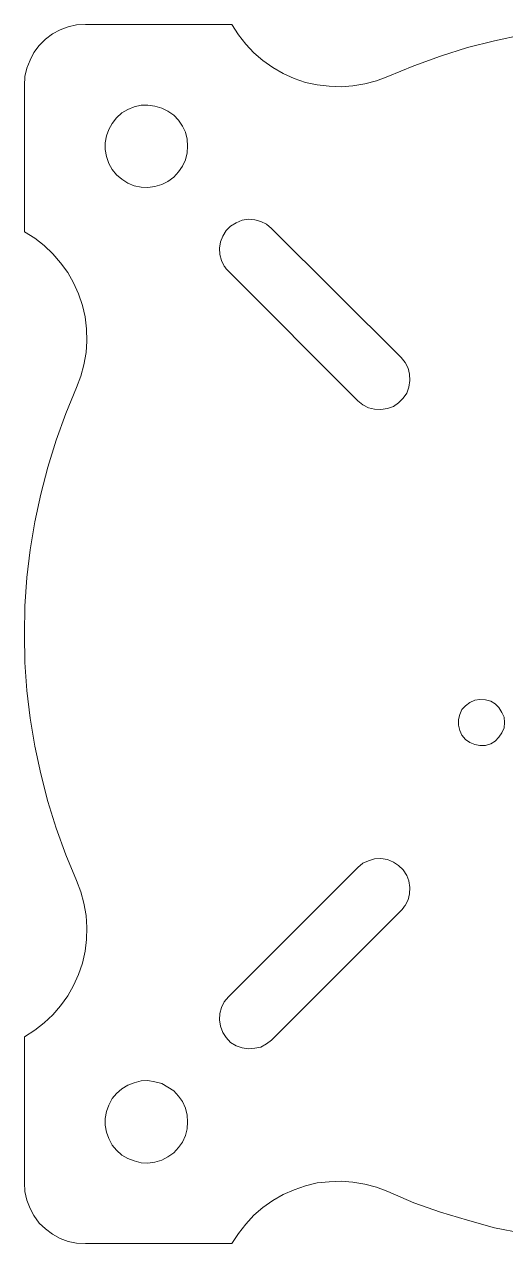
# Model space of a CAD drawing. Header units: millimetres. Extents: x -457 to 427, y -166 to 155.
# Drawn here: x -205.7 to -164.6, y -66.3 to 37.9 of the extents above; entities that cross this region are included whole.
import ezdxf

# ---------------------------------------------------------------- set-up
doc = ezdxf.new("R2010")
doc.units = ezdxf.units.MM
doc.header["$MEASUREMENT"] = 0
doc.layers.add('Livello 1', color=18, linetype='Continuous', true_color=0x000000)

msp = doc.modelspace()

# ---------------------------------------------------------------- linework, layer by layer
at = {"layer": 'Livello 1', "lineweight": 20}
for p, q in [((-187.96, 37.88), (-200.46, 37.88)), ((-205.68, 32.66), (-205.68, 20.16)), ((-184.58, 20.45), (-173.51, 9.42)), ((-177.22, 5.71), (-188.25, 16.78)), ((-188.25, -45.21), (-177.22, -34.18)), ((-173.51, -37.85), (-184.58, -48.92)), ((-205.68, -48.63), (-205.68, -61.13)), ((-200.46, -66.31), (-187.96, -66.31))]:
    msp.add_line(p, q, dxfattribs=at)
for points, knots in [([(-200.46, 37.88), (-200.46, 37.88), (-201.23, 37.84), (-201.23, 37.84), (-201.23, 37.84), (-201.93, 37.66), (-201.93, 37.66), (-201.93, 37.66), (-202.63, 37.4), (-202.63, 37.4), (-202.63, 37.4), (-203.29, 37.07), (-203.29, 37.07), (-203.29, 37.07), (-203.88, 36.63), (-203.88, 36.63), (-203.88, 36.63), (-204.43, 36.08), (-204.43, 36.08), (-204.43, 36.08), (-204.87, 35.49), (-204.87, 35.49), (-204.87, 35.49), (-205.2, 34.83), (-205.2, 34.83), (-205.2, 34.83), (-205.46, 34.13), (-205.46, 34.13), (-205.46, 34.13), (-205.64, 33.43), (-205.64, 33.43), (-205.64, 33.43), (-205.68, 32.66), (-205.68, 32.66)], [42.499166, 42.499166, 42.499166, 42.499166, 42.590075, 42.590075, 42.590075, 42.680984, 42.680984, 42.680984, 42.771894, 42.771894, 42.771894, 42.862803, 42.862803, 42.862803, 42.953712, 42.953712, 42.953712, 43.044621, 43.044621, 43.044621, 43.13553, 43.13553, 43.13553, 43.226439, 43.226439, 43.226439, 43.317348, 43.317348, 43.317348, 43.408257, 43.408257, 43.408257, 43.499166, 43.499166, 43.499166, 43.499166]), ([(-174.65, 33.43), (-174.65, 33.43), (-175.61, 33.06), (-175.61, 33.06), (-175.61, 33.06), (-176.6, 32.81), (-176.6, 32.81), (-176.6, 32.81), (-177.63, 32.62), (-177.63, 32.62), (-177.63, 32.62), (-178.62, 32.55), (-178.62, 32.55), (-178.62, 32.55), (-179.65, 32.59), (-179.65, 32.59), (-179.65, 32.59), (-180.68, 32.7), (-180.68, 32.7), (-180.68, 32.7), (-181.67, 32.92), (-181.67, 32.92), (-181.67, 32.92), (-182.66, 33.25), (-182.66, 33.25), (-182.66, 33.25), (-183.58, 33.69), (-183.58, 33.69), (-183.58, 33.69), (-184.47, 34.2), (-184.47, 34.2), (-184.47, 34.2), (-185.31, 34.79), (-185.31, 34.79), (-185.31, 34.79), (-186.08, 35.45), (-186.08, 35.45), (-186.08, 35.45), (-186.78, 36.19), (-186.78, 36.19), (-186.78, 36.19), (-187.41, 37), (-187.41, 37), (-187.41, 37), (-187.96, 37.88), (-187.96, 37.88)], [28.999444, 28.999444, 28.999444, 28.999444, 29.066111, 29.066111, 29.066111, 29.132778, 29.132778, 29.132778, 29.199444, 29.199444, 29.199444, 29.266111, 29.266111, 29.266111, 29.332778, 29.332778, 29.332778, 29.399444, 29.399444, 29.399444, 29.466111, 29.466111, 29.466111, 29.532778, 29.532778, 29.532778, 29.599444, 29.599444, 29.599444, 29.666111, 29.666111, 29.666111, 29.732778, 29.732778, 29.732778, 29.799444, 29.799444, 29.799444, 29.866111, 29.866111, 29.866111, 29.932778, 29.932778, 29.932778, 29.999444, 29.999444, 29.999444, 29.999444]), ([(-132.52, 33.43), (-132.54, 33.44), (-134.72, 34.35), (-134.72, 34.35), (-134.72, 34.35), (-137, 35.16), (-137, 35.16), (-137, 35.16), (-139.28, 35.89), (-139.28, 35.89), (-139.28, 35.89), (-141.64, 36.48), (-141.64, 36.48), (-141.64, 36.48), (-143.99, 37), (-143.99, 37), (-143.99, 37), (-146.38, 37.4), (-146.38, 37.4), (-146.38, 37.4), (-148.77, 37.66), (-148.77, 37.66), (-148.77, 37.66), (-151.16, 37.84), (-151.16, 37.84), (-151.16, 37.84), (-153.58, 37.88), (-153.58, 37.88), (-153.58, 37.88), (-155.97, 37.84), (-155.97, 37.84), (-155.97, 37.84), (-158.4, 37.66), (-158.4, 37.66), (-158.4, 37.66), (-160.79, 37.4), (-160.79, 37.4), (-160.79, 37.4), (-163.18, 37), (-163.18, 37), (-163.18, 37), (-165.53, 36.48), (-165.53, 36.48), (-165.53, 36.48), (-167.85, 35.89), (-167.85, 35.89), (-167.85, 35.89), (-170.16, 35.16), (-170.16, 35.16), (-170.16, 35.16), (-172.44, 34.35), (-172.44, 34.35), (-172.44, 34.35), (-174.65, 33.43), (-174.65, 33.43)], [27.999444, 27.999444, 27.999444, 27.999444, 28.054702, 28.054702, 28.054702, 28.110275, 28.110275, 28.110275, 28.165848, 28.165848, 28.165848, 28.221421, 28.221421, 28.221421, 28.276994, 28.276994, 28.276994, 28.332567, 28.332567, 28.332567, 28.38814, 28.38814, 28.38814, 28.443714, 28.443714, 28.443714, 28.499287, 28.499287, 28.499287, 28.55486, 28.55486, 28.55486, 28.610433, 28.610433, 28.610433, 28.666006, 28.666006, 28.666006, 28.721579, 28.721579, 28.721579, 28.777152, 28.777152, 28.777152, 28.832725, 28.832725, 28.832725, 28.888298, 28.888298, 28.888298, 28.943871, 28.943871, 28.943871, 28.999444, 28.999444, 28.999444, 28.999444]), ([(-191.74, 27.47), (-191.74, 27.47), (-191.78, 26.89), (-191.78, 26.89), (-191.78, 26.89), (-191.93, 26.3), (-191.93, 26.3), (-191.93, 26.3), (-192.19, 25.75), (-192.19, 25.75), (-192.19, 25.75), (-192.52, 25.27), (-192.52, 25.27), (-192.52, 25.27), (-192.92, 24.83), (-192.92, 24.83), (-192.92, 24.83), (-193.44, 24.46), (-193.44, 24.46), (-193.44, 24.46), (-193.95, 24.2), (-193.95, 24.2), (-193.95, 24.2), (-194.54, 24.02), (-194.54, 24.02), (-194.54, 24.02), (-195.13, 23.95), (-195.13, 23.95), (-195.13, 23.95), (-195.72, 23.98), (-195.72, 23.98), (-195.72, 23.98), (-196.3, 24.09), (-196.3, 24.09), (-196.3, 24.09), (-196.86, 24.31), (-196.86, 24.31), (-196.86, 24.31), (-197.37, 24.64), (-197.37, 24.64), (-197.37, 24.64), (-197.81, 25.01), (-197.81, 25.01), (-197.81, 25.01), (-198.18, 25.49), (-198.18, 25.49), (-198.18, 25.49), (-198.47, 26), (-198.47, 26), (-198.47, 26), (-198.66, 26.59), (-198.66, 26.59), (-198.66, 26.59), (-198.77, 27.18), (-198.77, 27.18), (-198.77, 27.18), (-198.77, 27.77), (-198.77, 27.77), (-198.77, 27.77), (-198.66, 28.36), (-198.66, 28.36), (-198.66, 28.36), (-198.47, 28.91), (-198.47, 28.91), (-198.47, 28.91), (-198.18, 29.42), (-198.18, 29.42), (-198.18, 29.42), (-197.81, 29.9), (-197.81, 29.9), (-197.81, 29.9), (-197.37, 30.31), (-197.37, 30.31), (-197.37, 30.31), (-196.86, 30.6), (-196.86, 30.6), (-196.86, 30.6), (-196.3, 30.82), (-196.3, 30.82), (-196.3, 30.82), (-195.72, 30.97), (-195.72, 30.97), (-195.72, 30.97), (-195.13, 30.97), (-195.13, 30.97), (-195.13, 30.97), (-194.54, 30.9), (-194.54, 30.9), (-194.54, 30.9), (-193.95, 30.71), (-193.95, 30.71), (-193.95, 30.71), (-193.44, 30.46), (-193.44, 30.46), (-193.44, 30.46), (-192.92, 30.12), (-192.92, 30.12), (-192.92, 30.12), (-192.52, 29.68), (-192.52, 29.68), (-192.52, 29.68), (-192.19, 29.17), (-192.19, 29.17), (-192.19, 29.17), (-191.93, 28.66), (-191.93, 28.66), (-191.93, 28.66), (-191.78, 28.07), (-191.78, 28.07), (-191.78, 28.07), (-191.74, 27.47), (-191.74, 27.47)], [0, 0, 0, 0, 0.027027, 0.027027, 0.027027, 0.054054, 0.054054, 0.054054, 0.081081, 0.081081, 0.081081, 0.108108, 0.108108, 0.108108, 0.135135, 0.135135, 0.135135, 0.162162, 0.162162, 0.162162, 0.189189, 0.189189, 0.189189, 0.216216, 0.216216, 0.216216, 0.243243, 0.243243, 0.243243, 0.27027, 0.27027, 0.27027, 0.297297, 0.297297, 0.297297, 0.324324, 0.324324, 0.324324, 0.351351, 0.351351, 0.351351, 0.378378, 0.378378, 0.378378, 0.405405, 0.405405, 0.405405, 0.432432, 0.432432, 0.432432, 0.459459, 0.459459, 0.459459, 0.486486, 0.486486, 0.486486, 0.513514, 0.513514, 0.513514, 0.540541, 0.540541, 0.540541, 0.567568, 0.567568, 0.567568, 0.594595, 0.594595, 0.594595, 0.621622, 0.621622, 0.621622, 0.648649, 0.648649, 0.648649, 0.675676, 0.675676, 0.675676, 0.702703, 0.702703, 0.702703, 0.72973, 0.72973, 0.72973, 0.756757, 0.756757, 0.756757, 0.783784, 0.783784, 0.783784, 0.810811, 0.810811, 0.810811, 0.837838, 0.837838, 0.837838, 0.864865, 0.864865, 0.864865, 0.891892, 0.891892, 0.891892, 0.918919, 0.918919, 0.918919, 0.945946, 0.945946, 0.945946, 0.972973, 0.972973, 0.972973, 1, 1, 1, 1]), ([(-188.25, 16.78), (-188.26, 16.79), (-188.62, 17.22), (-188.62, 17.22), (-188.62, 17.22), (-188.84, 17.7), (-188.84, 17.7), (-188.84, 17.7), (-188.99, 18.21), (-188.99, 18.21), (-188.99, 18.21), (-189.03, 18.76), (-189.03, 18.76), (-189.03, 18.76), (-188.95, 19.31), (-188.95, 19.31), (-188.95, 19.31), (-188.73, 19.79), (-188.73, 19.79), (-188.73, 19.79), (-188.44, 20.27), (-188.44, 20.27), (-188.44, 20.27), (-188.07, 20.64), (-188.07, 20.64), (-188.07, 20.64), (-187.59, 20.93), (-187.59, 20.93), (-187.59, 20.93), (-187.08, 21.15), (-187.08, 21.15), (-187.08, 21.15), (-186.56, 21.22), (-186.56, 21.22), (-186.56, 21.22), (-186.01, 21.19), (-186.01, 21.19), (-186.01, 21.19), (-185.5, 21.04), (-185.5, 21.04), (-185.5, 21.04), (-185.02, 20.82), (-185.02, 20.82), (-185.02, 20.82), (-184.58, 20.45), (-184.58, 20.45)], [0, 0, 0, 0, 0.065621, 0.065621, 0.065621, 0.132362, 0.132362, 0.132362, 0.199103, 0.199103, 0.199103, 0.265845, 0.265845, 0.265845, 0.332586, 0.332586, 0.332586, 0.399328, 0.399328, 0.399328, 0.466069, 0.466069, 0.466069, 0.53281, 0.53281, 0.53281, 0.599552, 0.599552, 0.599552, 0.666293, 0.666293, 0.666293, 0.733034, 0.733034, 0.733034, 0.799776, 0.799776, 0.799776, 0.866517, 0.866517, 0.866517, 0.933259, 0.933259, 0.933259, 1, 1, 1, 1]), ([(-205.68, 20.16), (-205.68, 20.16), (-204.8, 19.61), (-204.8, 19.61), (-204.8, 19.61), (-203.99, 18.98), (-203.99, 18.98), (-203.99, 18.98), (-203.25, 18.28), (-203.25, 18.28), (-203.25, 18.28), (-202.59, 17.51), (-202.59, 17.51), (-202.59, 17.51), (-201.97, 16.67), (-201.97, 16.67), (-201.97, 16.67), (-201.49, 15.78), (-201.49, 15.78), (-201.49, 15.78), (-201.05, 14.86), (-201.05, 14.86), (-201.05, 14.86), (-200.72, 13.87), (-200.72, 13.87), (-200.72, 13.87), (-200.5, 12.88), (-200.5, 12.88), (-200.5, 12.88), (-200.38, 11.85), (-200.38, 11.85), (-200.38, 11.85), (-200.35, 10.82), (-200.35, 10.82), (-200.35, 10.82), (-200.42, 9.83), (-200.42, 9.83), (-200.42, 9.83), (-200.6, 8.8), (-200.6, 8.8), (-200.6, 8.8), (-200.86, 7.81), (-200.86, 7.81), (-200.86, 7.81), (-201.23, 6.85), (-201.23, 6.85)], [55.998888, 55.998888, 55.998888, 55.998888, 56.065555, 56.065555, 56.065555, 56.132222, 56.132222, 56.132222, 56.198888, 56.198888, 56.198888, 56.265555, 56.265555, 56.265555, 56.332222, 56.332222, 56.332222, 56.398888, 56.398888, 56.398888, 56.465555, 56.465555, 56.465555, 56.532222, 56.532222, 56.532222, 56.598888, 56.598888, 56.598888, 56.665555, 56.665555, 56.665555, 56.732222, 56.732222, 56.732222, 56.798888, 56.798888, 56.798888, 56.865555, 56.865555, 56.865555, 56.932222, 56.932222, 56.932222, 56.998888, 56.998888, 56.998888, 56.998888]), ([(-173.51, 9.42), (-173.51, 9.42), (-173.18, 8.98), (-173.18, 8.98), (-173.18, 8.98), (-172.92, 8.5), (-172.92, 8.5), (-172.92, 8.5), (-172.81, 7.99), (-172.81, 7.99), (-172.81, 7.99), (-172.77, 7.44), (-172.77, 7.44), (-172.77, 7.44), (-172.85, 6.89), (-172.85, 6.89), (-172.85, 6.89), (-173.03, 6.37), (-173.03, 6.37), (-173.03, 6.37), (-173.33, 5.93), (-173.33, 5.93), (-173.33, 5.93), (-173.73, 5.53), (-173.73, 5.53), (-173.73, 5.53), (-174.17, 5.23), (-174.17, 5.23), (-174.17, 5.23), (-174.69, 5.05), (-174.69, 5.05), (-174.69, 5.05), (-175.24, 4.98), (-175.24, 4.98), (-175.24, 4.98), (-175.79, 5.01), (-175.79, 5.01), (-175.79, 5.01), (-176.3, 5.12), (-176.3, 5.12), (-176.3, 5.12), (-176.78, 5.38), (-176.78, 5.38), (-176.78, 5.38), (-177.22, 5.71), (-177.22, 5.71)], [16.623713, 16.623713, 16.623713, 16.623713, 16.690067, 16.690067, 16.690067, 16.756756, 16.756756, 16.756756, 16.823445, 16.823445, 16.823445, 16.890134, 16.890134, 16.890134, 16.956823, 16.956823, 16.956823, 17.023512, 17.023512, 17.023512, 17.090201, 17.090201, 17.090201, 17.15689, 17.15689, 17.15689, 17.223579, 17.223579, 17.223579, 17.290268, 17.290268, 17.290268, 17.356957, 17.356957, 17.356957, 17.423646, 17.423646, 17.423646, 17.490335, 17.490335, 17.490335, 17.557024, 17.557024, 17.557024, 17.623713, 17.623713, 17.623713, 17.623713]), ([(-201.23, 6.85), (-201.23, 6.85), (-202.15, 4.64), (-202.15, 4.64), (-202.15, 4.64), (-202.96, 2.36), (-202.96, 2.36), (-202.96, 2.36), (-203.69, 0.05), (-203.69, 0.05), (-203.69, 0.05), (-204.28, -2.27), (-204.28, -2.27), (-204.28, -2.27), (-204.8, -4.62), (-204.8, -4.62), (-204.8, -4.62), (-205.2, -7.01), (-205.2, -7.01), (-205.2, -7.01), (-205.46, -9.4), (-205.46, -9.4), (-205.46, -9.4), (-205.64, -11.83), (-205.64, -11.83), (-205.64, -11.83), (-205.68, -14.22), (-205.68, -14.22), (-205.68, -14.22), (-205.64, -16.64), (-205.64, -16.64), (-205.64, -16.64), (-205.46, -19.03), (-205.46, -19.03), (-205.46, -19.03), (-205.2, -21.42), (-205.2, -21.42), (-205.2, -21.42), (-204.8, -23.81), (-204.8, -23.81), (-204.8, -23.81), (-204.28, -26.16), (-204.28, -26.16), (-204.28, -26.16), (-203.69, -28.52), (-203.69, -28.52), (-203.69, -28.52), (-202.96, -30.8), (-202.96, -30.8), (-202.96, -30.8), (-202.15, -33.08), (-202.15, -33.08), (-202.15, -33.08), (-201.23, -35.28), (-201.23, -35.28)], [56.998888, 56.998888, 56.998888, 56.998888, 57.054444, 57.054444, 57.054444, 57.11, 57.11, 57.11, 57.165555, 57.165555, 57.165555, 57.221111, 57.221111, 57.221111, 57.276666, 57.276666, 57.276666, 57.332222, 57.332222, 57.332222, 57.387777, 57.387777, 57.387777, 57.443333, 57.443333, 57.443333, 57.498888, 57.498888, 57.498888, 57.554444, 57.554444, 57.554444, 57.61, 57.61, 57.61, 57.665555, 57.665555, 57.665555, 57.721111, 57.721111, 57.721111, 57.776666, 57.776666, 57.776666, 57.832222, 57.832222, 57.832222, 57.887777, 57.887777, 57.887777, 57.943333, 57.943333, 57.943333, 57.998888, 57.998888, 57.998888, 57.998888]), ([(-164.69, -21.79), (-164.69, -21.79), (-164.72, -22.23), (-164.72, -22.23), (-164.72, -22.23), (-164.91, -22.67), (-164.91, -22.67), (-164.91, -22.67), (-165.16, -23.04), (-165.16, -23.04), (-165.16, -23.04), (-165.49, -23.37), (-165.49, -23.37), (-165.49, -23.37), (-165.86, -23.59), (-165.86, -23.59), (-165.86, -23.59), (-166.3, -23.74), (-166.3, -23.74), (-166.3, -23.74), (-166.78, -23.74), (-166.78, -23.74), (-166.78, -23.74), (-167.22, -23.66), (-167.22, -23.66), (-167.22, -23.66), (-167.66, -23.48), (-167.66, -23.48), (-167.66, -23.48), (-168.03, -23.22), (-168.03, -23.22), (-168.03, -23.22), (-168.33, -22.86), (-168.33, -22.86), (-168.33, -22.86), (-168.51, -22.45), (-168.51, -22.45), (-168.51, -22.45), (-168.62, -22.01), (-168.62, -22.01), (-168.62, -22.01), (-168.62, -21.53), (-168.62, -21.53), (-168.62, -21.53), (-168.51, -21.09), (-168.51, -21.09), (-168.51, -21.09), (-168.33, -20.68), (-168.33, -20.68), (-168.33, -20.68), (-168.03, -20.35), (-168.03, -20.35), (-168.03, -20.35), (-167.66, -20.06), (-167.66, -20.06), (-167.66, -20.06), (-167.22, -19.88), (-167.22, -19.88), (-167.22, -19.88), (-166.78, -19.8), (-166.78, -19.8), (-166.78, -19.8), (-166.3, -19.84), (-166.3, -19.84), (-166.3, -19.84), (-165.86, -19.95), (-165.86, -19.95), (-165.86, -19.95), (-165.49, -20.17), (-165.49, -20.17), (-165.49, -20.17), (-165.16, -20.5), (-165.16, -20.5), (-165.16, -20.5), (-164.91, -20.91), (-164.91, -20.91), (-164.91, -20.91), (-164.72, -21.31), (-164.72, -21.31), (-164.72, -21.31), (-164.69, -21.79), (-164.69, -21.79)], [0, 0, 0, 0, 0.037037, 0.037037, 0.037037, 0.074074, 0.074074, 0.074074, 0.111111, 0.111111, 0.111111, 0.148148, 0.148148, 0.148148, 0.185185, 0.185185, 0.185185, 0.222222, 0.222222, 0.222222, 0.259259, 0.259259, 0.259259, 0.296296, 0.296296, 0.296296, 0.333333, 0.333333, 0.333333, 0.37037, 0.37037, 0.37037, 0.407407, 0.407407, 0.407407, 0.444444, 0.444444, 0.444444, 0.481481, 0.481481, 0.481481, 0.518519, 0.518519, 0.518519, 0.555556, 0.555556, 0.555556, 0.592593, 0.592593, 0.592593, 0.62963, 0.62963, 0.62963, 0.666667, 0.666667, 0.666667, 0.703704, 0.703704, 0.703704, 0.740741, 0.740741, 0.740741, 0.777778, 0.777778, 0.777778, 0.814815, 0.814815, 0.814815, 0.851852, 0.851852, 0.851852, 0.888889, 0.888889, 0.888889, 0.925926, 0.925926, 0.925926, 0.962963, 0.962963, 0.962963, 1, 1, 1, 1]), ([(-177.22, -34.18), (-177.22, -34.18), (-176.78, -33.81), (-176.78, -33.81), (-176.78, -33.81), (-176.3, -33.59), (-176.3, -33.59), (-176.3, -33.59), (-175.79, -33.44), (-175.79, -33.44), (-175.79, -33.44), (-175.24, -33.41), (-175.24, -33.41), (-175.24, -33.41), (-174.69, -33.48), (-174.69, -33.48), (-174.69, -33.48), (-174.17, -33.7), (-174.17, -33.7), (-174.17, -33.7), (-173.73, -33.99), (-173.73, -33.99), (-173.73, -33.99), (-173.33, -34.36), (-173.33, -34.36), (-173.33, -34.36), (-173.03, -34.84), (-173.03, -34.84), (-173.03, -34.84), (-172.85, -35.32), (-172.85, -35.32), (-172.85, -35.32), (-172.78, -35.87), (-172.78, -35.87), (-172.78, -35.87), (-172.81, -36.42), (-172.81, -36.42), (-172.81, -36.42), (-172.92, -36.94), (-172.92, -36.94), (-172.92, -36.94), (-173.18, -37.41), (-173.18, -37.41), (-173.18, -37.41), (-173.51, -37.86), (-173.51, -37.85)], [48.845235, 48.845235, 48.845235, 48.845235, 48.911901, 48.911901, 48.911901, 48.978568, 48.978568, 48.978568, 49.045235, 49.045235, 49.045235, 49.111901, 49.111901, 49.111901, 49.178568, 49.178568, 49.178568, 49.245235, 49.245235, 49.245235, 49.311901, 49.311901, 49.311901, 49.378568, 49.378568, 49.378568, 49.445235, 49.445235, 49.445235, 49.511901, 49.511901, 49.511901, 49.578568, 49.578568, 49.578568, 49.645235, 49.645235, 49.645235, 49.711901, 49.711901, 49.711901, 49.778568, 49.778568, 49.778568, 49.845235, 49.845235, 49.845235, 49.845235]), ([(-201.23, -35.28), (-201.23, -35.28), (-200.86, -36.24), (-200.86, -36.24), (-200.86, -36.24), (-200.61, -37.23), (-200.61, -37.23), (-200.61, -37.23), (-200.42, -38.26), (-200.42, -38.26), (-200.42, -38.26), (-200.35, -39.29), (-200.35, -39.29), (-200.35, -39.29), (-200.39, -40.32), (-200.39, -40.32), (-200.39, -40.32), (-200.5, -41.31), (-200.5, -41.31), (-200.5, -41.31), (-200.72, -42.34), (-200.72, -42.34), (-200.72, -42.34), (-201.05, -43.3), (-201.05, -43.3), (-201.05, -43.3), (-201.49, -44.25), (-201.49, -44.25), (-201.49, -44.25), (-201.97, -45.14), (-201.97, -45.14), (-201.97, -45.14), (-202.59, -45.98), (-202.59, -45.98), (-202.59, -45.98), (-203.25, -46.75), (-203.25, -46.75), (-203.25, -46.75), (-203.99, -47.45), (-203.99, -47.45), (-203.99, -47.45), (-204.8, -48.08), (-204.8, -48.08), (-204.8, -48.08), (-205.68, -48.63), (-205.68, -48.63)], [57.998888, 57.998888, 57.998888, 57.998888, 58.065555, 58.065555, 58.065555, 58.132222, 58.132222, 58.132222, 58.198888, 58.198888, 58.198888, 58.265555, 58.265555, 58.265555, 58.332222, 58.332222, 58.332222, 58.398888, 58.398888, 58.398888, 58.465555, 58.465555, 58.465555, 58.532222, 58.532222, 58.532222, 58.598888, 58.598888, 58.598888, 58.665555, 58.665555, 58.665555, 58.732222, 58.732222, 58.732222, 58.798888, 58.798888, 58.798888, 58.865555, 58.865555, 58.865555, 58.932222, 58.932222, 58.932222, 58.998888, 58.998888, 58.998888, 58.998888]), ([(-184.58, -48.92), (-184.58, -48.92), (-185.02, -49.25), (-185.02, -49.25), (-185.02, -49.25), (-185.49, -49.51), (-185.49, -49.51), (-185.49, -49.51), (-186.01, -49.62), (-186.01, -49.62), (-186.01, -49.62), (-186.56, -49.66), (-186.56, -49.66), (-186.56, -49.66), (-187.08, -49.58), (-187.08, -49.58), (-187.08, -49.58), (-187.59, -49.4), (-187.59, -49.4), (-187.59, -49.4), (-188.07, -49.11), (-188.07, -49.11), (-188.07, -49.11), (-188.44, -48.7), (-188.44, -48.7), (-188.44, -48.7), (-188.73, -48.26), (-188.73, -48.26), (-188.73, -48.26), (-188.95, -47.74), (-188.95, -47.74), (-188.95, -47.74), (-189.02, -47.19), (-189.02, -47.19), (-189.02, -47.19), (-188.99, -46.64), (-188.99, -46.64), (-188.99, -46.64), (-188.84, -46.13), (-188.84, -46.13), (-188.84, -46.13), (-188.62, -45.65), (-188.62, -45.65), (-188.62, -45.65), (-188.25, -45.21), (-188.25, -45.21)], [32.24758, 32.24758, 32.24758, 32.24758, 32.314066, 32.314066, 32.314066, 32.380745, 32.380745, 32.380745, 32.447425, 32.447425, 32.447425, 32.514105, 32.514105, 32.514105, 32.580784, 32.580784, 32.580784, 32.647464, 32.647464, 32.647464, 32.714143, 32.714143, 32.714143, 32.780823, 32.780823, 32.780823, 32.847503, 32.847503, 32.847503, 32.914182, 32.914182, 32.914182, 32.980862, 32.980862, 32.980862, 33.047541, 33.047541, 33.047541, 33.114221, 33.114221, 33.114221, 33.1809, 33.1809, 33.1809, 33.24758, 33.24758, 33.24758, 33.24758]), ([(-191.74, -55.91), (-191.74, -55.91), (-191.78, -56.49), (-191.78, -56.49), (-191.78, -56.49), (-191.93, -57.08), (-191.93, -57.08), (-191.93, -57.08), (-192.19, -57.63), (-192.19, -57.63), (-192.19, -57.63), (-192.52, -58.11), (-192.52, -58.11), (-192.52, -58.11), (-192.92, -58.55), (-192.92, -58.55), (-192.92, -58.55), (-193.44, -58.88), (-193.44, -58.88), (-193.44, -58.88), (-193.95, -59.18), (-193.95, -59.18), (-193.95, -59.18), (-194.54, -59.36), (-194.54, -59.36), (-194.54, -59.36), (-195.13, -59.44), (-195.13, -59.44), (-195.13, -59.44), (-195.72, -59.4), (-195.72, -59.4), (-195.72, -59.4), (-196.3, -59.25), (-196.3, -59.25), (-196.3, -59.25), (-196.86, -59.03), (-196.86, -59.03), (-196.86, -59.03), (-197.37, -58.74), (-197.37, -58.74), (-197.37, -58.74), (-197.81, -58.33), (-197.81, -58.33), (-197.81, -58.33), (-198.18, -57.89), (-198.18, -57.89), (-198.18, -57.89), (-198.47, -57.34), (-198.47, -57.34), (-198.47, -57.34), (-198.66, -56.79), (-198.66, -56.79), (-198.66, -56.79), (-198.77, -56.2), (-198.77, -56.2), (-198.77, -56.2), (-198.77, -55.61), (-198.77, -55.61), (-198.77, -55.61), (-198.66, -55.02), (-198.66, -55.02), (-198.66, -55.02), (-198.47, -54.47), (-198.47, -54.47), (-198.47, -54.47), (-198.18, -53.92), (-198.18, -53.92), (-198.18, -53.92), (-197.81, -53.48), (-197.81, -53.48), (-197.81, -53.48), (-197.37, -53.07), (-197.37, -53.07), (-197.37, -53.07), (-196.86, -52.78), (-196.86, -52.78), (-196.86, -52.78), (-196.3, -52.56), (-196.3, -52.56), (-196.3, -52.56), (-195.72, -52.41), (-195.72, -52.41), (-195.72, -52.41), (-195.13, -52.37), (-195.13, -52.37), (-195.13, -52.37), (-194.54, -52.48), (-194.54, -52.48), (-194.54, -52.48), (-193.95, -52.63), (-193.95, -52.63), (-193.95, -52.63), (-193.44, -52.93), (-193.44, -52.93), (-193.44, -52.93), (-192.92, -53.26), (-192.92, -53.26), (-192.92, -53.26), (-192.52, -53.7), (-192.52, -53.7), (-192.52, -53.7), (-192.19, -54.17), (-192.19, -54.17), (-192.19, -54.17), (-191.93, -54.73), (-191.93, -54.73), (-191.93, -54.73), (-191.78, -55.32), (-191.78, -55.32), (-191.78, -55.32), (-191.74, -55.91), (-191.74, -55.91)], [0, 0, 0, 0, 0.027027, 0.027027, 0.027027, 0.054054, 0.054054, 0.054054, 0.081081, 0.081081, 0.081081, 0.108108, 0.108108, 0.108108, 0.135135, 0.135135, 0.135135, 0.162162, 0.162162, 0.162162, 0.189189, 0.189189, 0.189189, 0.216216, 0.216216, 0.216216, 0.243243, 0.243243, 0.243243, 0.27027, 0.27027, 0.27027, 0.297297, 0.297297, 0.297297, 0.324324, 0.324324, 0.324324, 0.351351, 0.351351, 0.351351, 0.378378, 0.378378, 0.378378, 0.405405, 0.405405, 0.405405, 0.432432, 0.432432, 0.432432, 0.459459, 0.459459, 0.459459, 0.486486, 0.486486, 0.486486, 0.513514, 0.513514, 0.513514, 0.540541, 0.540541, 0.540541, 0.567568, 0.567568, 0.567568, 0.594595, 0.594595, 0.594595, 0.621622, 0.621622, 0.621622, 0.648649, 0.648649, 0.648649, 0.675676, 0.675676, 0.675676, 0.702703, 0.702703, 0.702703, 0.72973, 0.72973, 0.72973, 0.756757, 0.756757, 0.756757, 0.783784, 0.783784, 0.783784, 0.810811, 0.810811, 0.810811, 0.837838, 0.837838, 0.837838, 0.864865, 0.864865, 0.864865, 0.891892, 0.891892, 0.891892, 0.918919, 0.918919, 0.918919, 0.945946, 0.945946, 0.945946, 0.972973, 0.972973, 0.972973, 1, 1, 1, 1]), ([(-205.68, -61.13), (-205.68, -61.13), (-205.64, -61.86), (-205.64, -61.86), (-205.64, -61.86), (-205.46, -62.6), (-205.46, -62.6), (-205.46, -62.6), (-205.2, -63.3), (-205.2, -63.3), (-205.2, -63.3), (-204.87, -63.92), (-204.87, -63.92), (-204.87, -63.92), (-204.43, -64.55), (-204.43, -64.55), (-204.43, -64.55), (-203.88, -65.06), (-203.88, -65.06), (-203.88, -65.06), (-203.29, -65.5), (-203.29, -65.5), (-203.29, -65.5), (-202.63, -65.87), (-202.63, -65.87), (-202.63, -65.87), (-201.93, -66.13), (-201.93, -66.13), (-201.93, -66.13), (-201.23, -66.27), (-201.23, -66.27), (-201.23, -66.27), (-200.46, -66.31), (-200.46, -66.31)], [-1, -1, -1, -1, -0.909091, -0.909091, -0.909091, -0.818182, -0.818182, -0.818182, -0.727273, -0.727273, -0.727273, -0.636364, -0.636364, -0.636364, -0.545455, -0.545455, -0.545455, -0.454545, -0.454545, -0.454545, -0.363636, -0.363636, -0.363636, -0.272727, -0.272727, -0.272727, -0.181818, -0.181818, -0.181818, -0.090909, -0.090909, -0.090909, 0, 0, 0, 0]), ([(-187.96, -66.31), (-187.96, -66.31), (-187.41, -65.46), (-187.41, -65.46), (-187.41, -65.46), (-186.78, -64.66), (-186.78, -64.66), (-186.78, -64.66), (-186.08, -63.88), (-186.08, -63.88), (-186.08, -63.88), (-185.31, -63.22), (-185.31, -63.22), (-185.31, -63.22), (-184.47, -62.63), (-184.47, -62.63), (-184.47, -62.63), (-183.58, -62.12), (-183.58, -62.12), (-183.58, -62.12), (-182.66, -61.71), (-182.66, -61.71), (-182.66, -61.71), (-181.67, -61.38), (-181.67, -61.38), (-181.67, -61.38), (-180.68, -61.13), (-180.68, -61.13), (-180.68, -61.13), (-179.65, -61.02), (-179.65, -61.02), (-179.65, -61.02), (-178.62, -60.98), (-178.62, -60.98), (-178.62, -60.98), (-177.63, -61.05), (-177.63, -61.05), (-177.63, -61.05), (-176.6, -61.24), (-176.6, -61.24), (-176.6, -61.24), (-175.61, -61.49), (-175.61, -61.49), (-175.61, -61.49), (-174.65, -61.86), (-174.65, -61.86)], [12.499722, 12.499722, 12.499722, 12.499722, 12.566389, 12.566389, 12.566389, 12.633055, 12.633055, 12.633055, 12.699722, 12.699722, 12.699722, 12.766389, 12.766389, 12.766389, 12.833055, 12.833055, 12.833055, 12.899722, 12.899722, 12.899722, 12.966389, 12.966389, 12.966389, 13.033055, 13.033055, 13.033055, 13.099722, 13.099722, 13.099722, 13.166389, 13.166389, 13.166389, 13.233055, 13.233055, 13.233055, 13.299722, 13.299722, 13.299722, 13.366389, 13.366389, 13.366389, 13.433055, 13.433055, 13.433055, 13.499722, 13.499722, 13.499722, 13.499722]), ([(-174.65, -61.86), (-174.65, -61.86), (-172.44, -62.82), (-172.44, -62.82), (-172.44, -62.82), (-170.16, -63.63), (-170.16, -63.63), (-170.16, -63.63), (-167.85, -64.32), (-167.85, -64.32), (-167.85, -64.32), (-165.53, -64.95), (-165.53, -64.95), (-165.53, -64.95), (-163.18, -65.43), (-163.18, -65.43), (-163.18, -65.43), (-160.79, -65.83), (-160.79, -65.83), (-160.79, -65.83), (-158.4, -66.09), (-158.4, -66.09), (-158.4, -66.09), (-155.97, -66.27), (-155.97, -66.27), (-155.97, -66.27), (-153.58, -66.31), (-153.58, -66.31), (-153.58, -66.31), (-151.16, -66.27), (-151.16, -66.27), (-151.16, -66.27), (-148.77, -66.09), (-148.77, -66.09), (-148.77, -66.09), (-146.38, -65.83), (-146.38, -65.83), (-146.38, -65.83), (-143.99, -65.43), (-143.99, -65.43), (-143.99, -65.43), (-141.63, -64.95), (-141.63, -64.95), (-141.63, -64.95), (-139.28, -64.32), (-139.28, -64.32), (-139.28, -64.32), (-137, -63.63), (-137, -63.63), (-137, -63.63), (-134.72, -62.82), (-134.72, -62.82), (-134.72, -62.82), (-132.52, -61.86), (-132.52, -61.86)], [13.499722, 13.499722, 13.499722, 13.499722, 13.555278, 13.555278, 13.555278, 13.610833, 13.610833, 13.610833, 13.666389, 13.666389, 13.666389, 13.721944, 13.721944, 13.721944, 13.7775, 13.7775, 13.7775, 13.833055, 13.833055, 13.833055, 13.888611, 13.888611, 13.888611, 13.944167, 13.944167, 13.944167, 13.999722, 13.999722, 13.999722, 14.055278, 14.055278, 14.055278, 14.110833, 14.110833, 14.110833, 14.166389, 14.166389, 14.166389, 14.221944, 14.221944, 14.221944, 14.2775, 14.2775, 14.2775, 14.333055, 14.333055, 14.333055, 14.388611, 14.388611, 14.388611, 14.444167, 14.444167, 14.444167, 14.499722, 14.499722, 14.499722, 14.499722])]:
    msp.add_open_spline(points, degree=3, knots=knots, dxfattribs=at)

doc.saveas('drawing.dxf')
